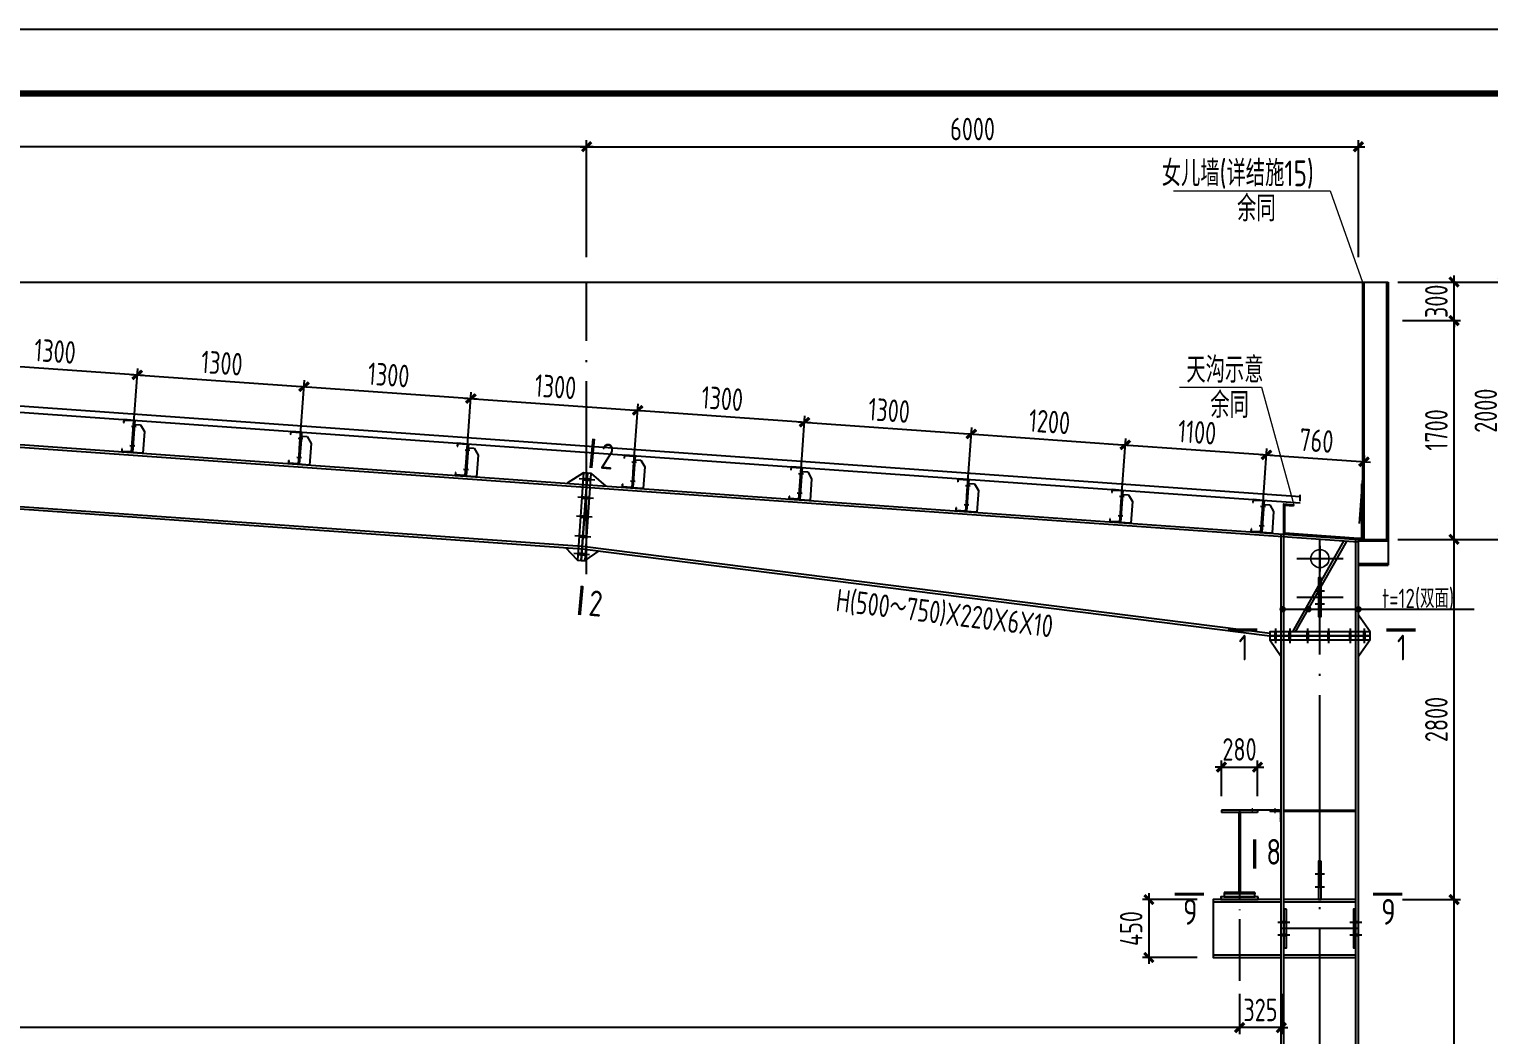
# Model space of a CAD drawing. Extents: x -2746917 to -971774, y -3334247 to -3250358.
# Drawn here: x -1006828 to -984136, y -3289804 to -3274173 of the extents above; entities that cross this region are included whole.
import ezdxf

# ---------------------------------------------------------------- set-up
doc = ezdxf.new("R2010")
doc.units = 0
doc.header["$LTSCALE"] = 1000
doc.header["$MEASUREMENT"] = 0
doc.header["$PDMODE"] = 35
doc.linetypes.add('DOTE', pattern=[2.42, 2, -0.2, 0.02, -0.2])
doc.layers.get('0').update_dxf_attribs({"linetype": 'CONTINUOUS'})
doc.layers.get('Defpoints').update_dxf_attribs({"linetype": 'CONTINUOUS'})
for name, color, linetype in [('10', 7, 'CONTINUOUS'), ('AXIS', 253, 'DOTE'), ('BEAM_CON', 4, 'CONTINUOUS'), ('COLU', 7, 'CONTINUOUS'), ('DIM', 3, 'CONTINUOUS'), ('NUM', 7, 'CONTINUOUS'), ('PUB_TITLE', 4, 'CONTINUOUS'), ('REIN', 1, 'CONTINUOUS'), ('TEXT', 7, 'CONTINUOUS'), ('WALL', 5, 'CONTINUOUS'), ('柱子', 3, 'CONTINUOUS'), ('檩托', 151, 'CONTINUOUS')]:
    doc.layers.add(name, color=color, linetype=linetype)
doc.layers.add('yichutu', color=7, linetype='CONTINUOUS', true_color=0xffffff, plot=False)
doc.styles.add('TSSD_Dimension', font='tssdeng.shx', dxfattribs={"width": 0.75, "bigfont": 'Hztxt.shx'})
doc.styles.add('TSSD_Norm', font='tssdeng.shx', dxfattribs={"width": 0.75, "bigfont": 'hztxt.shx'})
doc.styles.add('TSSD_Rein', font='Tssdeng.shx', dxfattribs={"width": 0.75, "bigfont": 'hztxt.shx'})
doc.dimstyles.new('TSSD_50_100', dxfattribs={"dimtxt": 350, "dimasz": 100, "dimexe": 100, "dimexo": 250, "dimgap": 100, "dimtad": 1, "dimdec": 0, "dimlfac": 0.5, "dimzin": 0, "dimdsep": 46, "dimtxsty": 'TSSD_Dimension', "dimblk": 'ARCHTICK', "dimcen": 0, "dimdle": 100, "dimclrt": 7, "dimadec": 0, "dimazin": 0, "dimtfac": 1, "dimtdec": 0, "dimtix": 1, "dimtmove": 2, "dimatfit": 3, "dimfxl": 1, "dimtolj": 1, "dimtzin": 0, "dimarcsym": 0})

# ---------------------------------------------------------------- blocks, each defined once
blk = doc.blocks.new('_ArchTick')
at = {"color": 0, "const_width": 0.5}
blk.add_lwpolyline([(-0.71, -0.71), (0.71, 0.71)], dxfattribs=at)
blk = doc.blocks.new('*D80')
at = {"layer": 'Defpoints', "color": 0, "ltscale": 1.5}
for p in [(-988011, -3288919), (-987361, -3288919), (-988011, -3289693)]:
    blk.add_point(p, dxfattribs=at)
at = {"layer": 'DIM', "color": 0, "lineweight": -2, "ltscale": 1.5}
for p, q in [((-988011, -3289169), (-988011, -3289793)), ((-987361, -3289169), (-987361, -3289793)), ((-988011, -3289693), (-988111, -3289693)), ((-987361, -3289693), (-988011, -3289693)), ((-987361, -3289693), (-987261, -3289693))]:
    blk.add_line(p, q, dxfattribs=at)
at = {"layer": 'DIM', "color": 0, "lineweight": -2, "ltscale": 1.5, "xscale": 100, "yscale": 100, "zscale": 100}
blk.add_blockref('_ArchTick', (-988011, -3289693), dxfattribs=at)
at = {"layer": 'DIM', "color": 0, "lineweight": -2, "ltscale": 1.5, "xscale": 100, "yscale": 100, "zscale": 100, "rotation": 180}
blk.add_blockref('_ArchTick', (-987361, -3289693), dxfattribs=at)
at = {"layer": 'DIM', "color": 7, "ltscale": 1.5, "insert": (-987686, -3289418), "char_height": 350, "attachment_point": 5, "style": 'TSSD_Dimension'}
blk.add_mtext('\\A1;325', dxfattribs=at)
blk = doc.blocks.new('*D81')
at = {"layer": 'Defpoints', "color": 0, "ltscale": 1.5}
for p in [(-988011, -3288919), (-1033011, -3289019), (-1033011, -3289693)]:
    blk.add_point(p, dxfattribs=at)
at = {"layer": 'DIM', "color": 0, "lineweight": -2, "ltscale": 1.5}
for p, q in [((-988011, -3289169), (-988011, -3289793)), ((-1033011, -3289269), (-1033011, -3289793)), ((-987911, -3289693), (-1033111, -3289693))]:
    blk.add_line(p, q, dxfattribs=at)
at = {"layer": 'DIM', "color": 0, "lineweight": -2, "ltscale": 1.5, "xscale": 100, "yscale": 100, "zscale": 100, "rotation": 180}
blk.add_blockref('_ArchTick', (-1033011, -3289693), dxfattribs=at)
at = {"layer": 'DIM', "color": 0, "lineweight": -2, "ltscale": 1.5, "xscale": 100, "yscale": 100, "zscale": 100}
blk.add_blockref('_ArchTick', (-988011, -3289693), dxfattribs=at)
at = {"layer": 'DIM', "color": 7, "ltscale": 1.5, "insert": (-1010511, -3289418), "char_height": 350, "attachment_point": 5, "style": 'TSSD_Dimension'}
blk.add_mtext('\\A1;22500', dxfattribs=at)
blk = doc.blocks.new('*D82')
at = {"layer": 'Defpoints', "color": 0, "ltscale": 1.5}
for p in [(-985725, -3287703), (-984676, -3287703), (-985725, -3302103, 1)]:
    blk.add_point(p, dxfattribs=at)
at = {"layer": 'DIM', "color": 0, "lineweight": -2, "ltscale": 1.5}
for p, q in [((-984676, -3302203), (-984676, -3287603)), ((-985475, -3287703), (-984576, -3287703)), ((-985475, -3302103), (-984576, -3302103))]:
    blk.add_line(p, q, dxfattribs=at)
at = {"layer": 'DIM', "color": 0, "lineweight": -2, "ltscale": 1.5, "xscale": 100, "yscale": 100, "zscale": 100}
for p, rotation in [((-984676, -3287703), 90), ((-984676, -3302103), 270)]:
    blk.add_blockref('_ArchTick', p, dxfattribs=dict(at, rotation=rotation))
at = {"layer": 'DIM', "color": 7, "ltscale": 1.5, "insert": (-984951, -3294903), "char_height": 350, "attachment_point": 5, "rotation": 90, "style": 'TSSD_Dimension'}
blk.add_mtext('\\A1;7200', dxfattribs=at)
blk = doc.blocks.new('*D83')
at = {"layer": 'Defpoints', "color": 0, "ltscale": 1.5}
for p in [(-985725, -3282103), (-984676, -3282103), (-985725, -3287703)]:
    blk.add_point(p, dxfattribs=at)
at = {"layer": 'DIM', "color": 0, "lineweight": -2, "ltscale": 1.5}
for p, q in [((-985475, -3282103), (-984576, -3282103)), ((-984676, -3287803), (-984676, -3282003)), ((-985475, -3287703), (-984576, -3287703))]:
    blk.add_line(p, q, dxfattribs=at)
at = {"layer": 'DIM', "color": 0, "lineweight": -2, "ltscale": 1.5, "xscale": 100, "yscale": 100, "zscale": 100}
for p, rotation in [((-984676, -3282103), 90), ((-984676, -3287703), 270)]:
    blk.add_blockref('_ArchTick', p, dxfattribs=dict(at, rotation=rotation))
at = {"layer": 'DIM', "color": 7, "ltscale": 1.5, "insert": (-984951, -3284903), "char_height": 350, "attachment_point": 5, "rotation": 90, "style": 'TSSD_Dimension'}
blk.add_mtext('\\A1;2800', dxfattribs=at)
blk = doc.blocks.new('*D84')
at = {"layer": 'Defpoints', "color": 0, "ltscale": 1.5}
for p in [(-985725, -3278703, -2), (-984676, -3278703), (-985725, -3282103)]:
    blk.add_point(p, dxfattribs=at)
at = {"layer": 'DIM', "color": 0, "lineweight": -2, "ltscale": 1.5}
for p, q in [((-985475, -3278703), (-984576, -3278703)), ((-984676, -3282203), (-984676, -3278603)), ((-985475, -3282103), (-984576, -3282103))]:
    blk.add_line(p, q, dxfattribs=at)
at = {"layer": 'DIM', "color": 0, "lineweight": -2, "ltscale": 1.5, "xscale": 100, "yscale": 100, "zscale": 100}
for p, rotation in [((-984676, -3278703), 90), ((-984676, -3282103), 270)]:
    blk.add_blockref('_ArchTick', p, dxfattribs=dict(at, rotation=rotation))
at = {"layer": 'DIM', "color": 7, "ltscale": 1.5, "insert": (-984951, -3280403), "char_height": 350, "attachment_point": 5, "rotation": 90, "style": 'TSSD_Dimension'}
blk.add_mtext('\\A1;1700', dxfattribs=at)
blk = doc.blocks.new('*D85')
at = {"layer": 'Defpoints', "color": 0, "ltscale": 1.5}
for p in [(-985725, -3278103), (-984676, -3278103), (-985725, -3278703, -2)]:
    blk.add_point(p, dxfattribs=at)
at = {"layer": 'DIM', "color": 0, "lineweight": -2, "ltscale": 1.5}
for p, q in [((-984676, -3278103), (-984676, -3278003)), ((-985475, -3278103), (-984576, -3278103)), ((-984676, -3278703), (-984676, -3278103)), ((-985475, -3278703), (-984576, -3278703)), ((-984676, -3278703), (-984676, -3278803))]:
    blk.add_line(p, q, dxfattribs=at)
at = {"layer": 'DIM', "color": 0, "lineweight": -2, "ltscale": 1.5, "xscale": 100, "yscale": 100, "zscale": 100}
for p, rotation in [((-984676, -3278103), 270), ((-984676, -3278703), 90)]:
    blk.add_blockref('_ArchTick', p, dxfattribs=dict(at, rotation=rotation))
at = {"layer": 'DIM', "color": 7, "ltscale": 1.5, "insert": (-984951, -3278403), "char_height": 350, "attachment_point": 5, "rotation": 90, "style": 'TSSD_Dimension'}
blk.add_mtext('\\A1;300', dxfattribs=at)
blk = doc.blocks.new('*D86')
at = {"layer": 'Defpoints', "color": 0, "ltscale": 1.5}
for p in [(-985801, -3282103), (-983908, -3282103), (-985801, -3302103)]:
    blk.add_point(p, dxfattribs=at)
at = {"layer": 'DIM', "color": 0, "lineweight": -2, "ltscale": 1.5}
for p, q in [((-985551, -3282103), (-983808, -3282103)), ((-983908, -3302203), (-983908, -3282003)), ((-985551, -3302103), (-983808, -3302103))]:
    blk.add_line(p, q, dxfattribs=at)
at = {"layer": 'DIM', "color": 0, "lineweight": -2, "ltscale": 1.5, "xscale": 100, "yscale": 100, "zscale": 100}
for p, rotation in [((-983908, -3282103), 90), ((-983908, -3302103), 270)]:
    blk.add_blockref('_ArchTick', p, dxfattribs=dict(at, rotation=rotation))
at = {"layer": 'DIM', "color": 7, "ltscale": 1.5, "insert": (-984183, -3292103), "char_height": 350, "attachment_point": 5, "rotation": 90, "style": 'TSSD_Dimension'}
blk.add_mtext('\\A1;10000', dxfattribs=at)
blk = doc.blocks.new('*D87')
at = {"layer": 'Defpoints', "color": 0, "ltscale": 1.5}
for p in [(-985801, -3278103), (-983908, -3278103), (-985801, -3282103)]:
    blk.add_point(p, dxfattribs=at)
at = {"layer": 'DIM', "color": 0, "lineweight": -2, "ltscale": 1.5}
for p, q in [((-983908, -3282203), (-983908, -3278003)), ((-985551, -3278103), (-983808, -3278103)), ((-985551, -3282103), (-983808, -3282103))]:
    blk.add_line(p, q, dxfattribs=at)
at = {"layer": 'DIM', "color": 0, "lineweight": -2, "ltscale": 1.5, "xscale": 100, "yscale": 100, "zscale": 100}
for p, rotation in [((-983908, -3278103), 90), ((-983908, -3282103), 270)]:
    blk.add_blockref('_ArchTick', p, dxfattribs=dict(at, rotation=rotation))
at = {"layer": 'DIM', "color": 7, "ltscale": 1.5, "insert": (-984183, -3280103), "char_height": 350, "attachment_point": 5, "rotation": 90, "style": 'TSSD_Dimension'}
blk.add_mtext('\\A1;2000', dxfattribs=at)
blk = doc.blocks.new('*D88')
at = {"layer": 'Defpoints', "color": 0, "ltscale": 1.5}
for p in [(-986161, -3276000), (-998161, -3277965), (-986161, -3277965)]:
    blk.add_point(p, dxfattribs=at)
at = {"layer": 'DIM', "color": 0, "lineweight": -2, "ltscale": 1.5}
for p, q in [((-998261, -3276000), (-986061, -3276000)), ((-998161, -3277715), (-998161, -3275900)), ((-986161, -3277715), (-986161, -3275900))]:
    blk.add_line(p, q, dxfattribs=at)
at = {"layer": 'DIM', "color": 0, "lineweight": -2, "ltscale": 1.5, "xscale": 100, "yscale": 100, "zscale": 100, "rotation": 180}
blk.add_blockref('_ArchTick', (-998161, -3276000), dxfattribs=at)
at = {"layer": 'DIM', "color": 0, "lineweight": -2, "ltscale": 1.5, "xscale": 100, "yscale": 100, "zscale": 100}
blk.add_blockref('_ArchTick', (-986161, -3276000), dxfattribs=at)
at = {"layer": 'DIM', "color": 7, "ltscale": 1.5, "insert": (-992161, -3275725), "char_height": 350, "attachment_point": 5, "style": 'TSSD_Dimension'}
blk.add_mtext('\\A1;6000', dxfattribs=at)
blk = doc.blocks.new('*D89')
at = {"layer": 'Defpoints', "color": 0, "ltscale": 1.5}
for p in [(-988421, -3287703), (-989420, -3288603), (-988421, -3288603)]:
    blk.add_point(p, dxfattribs=at)
at = {"layer": 'DIM', "color": 0, "lineweight": -2, "ltscale": 1.5}
for p, q in [((-989420, -3287603), (-989420, -3288703)), ((-988671, -3287703), (-989520, -3287703)), ((-988671, -3288603), (-989520, -3288603))]:
    blk.add_line(p, q, dxfattribs=at)
at = {"layer": 'DIM', "color": 0, "lineweight": -2, "ltscale": 1.5, "xscale": 100, "yscale": 100, "zscale": 100}
for p, rotation in [((-989420, -3287703), 90), ((-989420, -3288603), 270)]:
    blk.add_blockref('_ArchTick', p, dxfattribs=dict(at, rotation=rotation))
at = {"layer": 'DIM', "color": 7, "ltscale": 1.5, "insert": (-989695, -3288153), "char_height": 350, "attachment_point": 5, "rotation": 90, "style": 'TSSD_Dimension'}
blk.add_mtext('\\A1;450', dxfattribs=at)
blk = doc.blocks.new('*D79')
at = {"layer": 'Defpoints', "color": 0, "ltscale": 1.5}
for p in [(-987731, -3285643), (-988291, -3286347), (-987731, -3286347)]:
    blk.add_point(p, dxfattribs=at)
at = {"layer": 'DIM', "color": 0, "lineweight": -2, "ltscale": 1.5}
for p, q in [((-988291, -3286097), (-988291, -3285543)), ((-987731, -3286097), (-987731, -3285543)), ((-988291, -3285643), (-988391, -3285643)), ((-988291, -3285643), (-987731, -3285643)), ((-987731, -3285643), (-987631, -3285643))]:
    blk.add_line(p, q, dxfattribs=at)
at = {"layer": 'DIM', "color": 0, "lineweight": -2, "ltscale": 1.5, "xscale": 100, "yscale": 100, "zscale": 100}
blk.add_blockref('_ArchTick', (-988291, -3285643), dxfattribs=at)
at = {"layer": 'DIM', "color": 0, "lineweight": -2, "ltscale": 1.5, "xscale": 100, "yscale": 100, "zscale": 100, "rotation": 180}
blk.add_blockref('_ArchTick', (-987731, -3285643), dxfattribs=at)
at = {"layer": 'DIM', "color": 7, "ltscale": 1.5, "insert": (-988011, -3285368), "char_height": 350, "attachment_point": 5, "style": 'TSSD_Dimension'}
blk.add_mtext('\\A1;280', dxfattribs=at)
blk = doc.blocks.new('*D77')
at = {"layer": 'Defpoints', "color": 0, "ltscale": 1.5}
for p in [(-1022161, -3276000), (-1022161, -3277965), (-998161, -3277965)]:
    blk.add_point(p, dxfattribs=at)
at = {"layer": 'DIM', "color": 0, "lineweight": -2, "ltscale": 1.5}
for p, q in [((-998061, -3276000), (-1022261, -3276000)), ((-1022161, -3277715), (-1022161, -3275900)), ((-998161, -3277715), (-998161, -3275900))]:
    blk.add_line(p, q, dxfattribs=at)
at = {"layer": 'DIM', "color": 0, "lineweight": -2, "ltscale": 1.5, "xscale": 100, "yscale": 100, "zscale": 100, "rotation": 180}
blk.add_blockref('_ArchTick', (-1022161, -3276000), dxfattribs=at)
at = {"layer": 'DIM', "color": 0, "lineweight": -2, "ltscale": 1.5, "xscale": 100, "yscale": 100, "zscale": 100}
blk.add_blockref('_ArchTick', (-998161, -3276000), dxfattribs=at)
at = {"layer": 'DIM', "color": 7, "ltscale": 1.5, "insert": (-1010161, -3275725), "char_height": 350, "attachment_point": 5, "style": 'TSSD_Dimension'}
blk.add_mtext('\\A1;12000', dxfattribs=at)
blk = doc.blocks.new('A$C491C4D06')
at = {"layer": '檩托'}
for p, q in [((-109, 238), (-138, 184)), ((-63, 242), (-109, 238)), ((-66, 273), (-63, 242)), ((-60, 273), (-66, 273)), ((-63, 242), (-41, 24)), ((-60, 273), (18, 281)), ((-35, 24), (-60, 273)), ((-35, 24), (-60, 273)), ((16, 278), (-57, 271)), ((-57, 271), (-32, 28)), ((18, 258), (16, 278)), ((18, 281), (21, 259)), ((21, 259), (18, 258)), ((-138, 184), (-121, 16)), ((-75, 221), (-38, 225)), ((-121, 16), (-35, 24)), ((-60, 73), (-23, 76)), ((43, 32), (-35, 24)), ((-32, 28), (40, 35)), ((38, 54), (41, 55)), ((40, 35), (38, 54)), ((41, 55), (43, 32))]:
    blk.add_line(p, q, dxfattribs=at)
at = {"layer": '檩托', "const_width": 10, "elevation": 396}
blk.add_lwpolyline([(-61, 222), (-52, 223)], dxfattribs=at)
at = {"layer": '檩托', "const_width": 10}
blk.add_lwpolyline([(-47, 74), (-37, 75)], dxfattribs=at)
blk = doc.blocks.new('*D68')
at = {"layer": 'Defpoints', "color": 0, "ltscale": 1.5}
for p in [(-1005148, -3279546), (-1007827, -3280569), (-1005234, -3280753)]:
    blk.add_point(p, dxfattribs=at)
at = {"layer": 'DIM', "color": 0, "lineweight": -2, "ltscale": 1.5}
for p, q in [((-1007842, -3279355), (-1005049, -3279553)), ((-1007810, -3280319), (-1007735, -3279262)), ((-1005216, -3280503), (-1005141, -3279446))]:
    blk.add_line(p, q, dxfattribs=at)
at = {"layer": 'DIM', "color": 0, "lineweight": -2, "ltscale": 1.5, "xscale": 100, "yscale": 100, "zscale": 100}
for p, rotation in [((-1007742, -3279362), 175.9468029015468), ((-1005148, -3279546), 355.9468029015468)]:
    blk.add_blockref('_ArchTick', p, dxfattribs=dict(at, rotation=rotation))
at = {"layer": 'DIM', "color": 7, "ltscale": 1.5, "insert": (-1006426, -3279180), "char_height": 350, "attachment_point": 5, "rotation": 355.9468, "style": 'TSSD_Dimension'}
blk.add_mtext('\\A1;1300', dxfattribs=at)
blk = doc.blocks.new('*D69')
at = {"layer": 'Defpoints', "color": 0, "ltscale": 1.5}
for p in [(-1002555, -3279730), (-1005234, -3280753), (-1002640, -3280936)]:
    blk.add_point(p, dxfattribs=at)
at = {"layer": 'DIM', "color": 0, "lineweight": -2, "ltscale": 1.5}
for p, q in [((-1005216, -3280503), (-1005141, -3279446)), ((-1005248, -3279539), (-1002455, -3279737)), ((-1002623, -3280687), (-1002548, -3279630))]:
    blk.add_line(p, q, dxfattribs=at)
at = {"layer": 'DIM', "color": 0, "lineweight": -2, "ltscale": 1.5, "xscale": 100, "yscale": 100, "zscale": 100}
for p, rotation in [((-1005148, -3279546), 175.9468029015468), ((-1002555, -3279730), 355.9468029015468)]:
    blk.add_blockref('_ArchTick', p, dxfattribs=dict(at, rotation=rotation))
at = {"layer": 'DIM', "color": 7, "ltscale": 1.5, "insert": (-1003832, -3279364), "char_height": 350, "attachment_point": 5, "rotation": 355.9468, "style": 'TSSD_Dimension'}
blk.add_mtext('\\A1;1300', dxfattribs=at)
blk = doc.blocks.new('*D70')
at = {"layer": 'Defpoints', "color": 0, "ltscale": 1.5}
for p in [(-999961, -3279914), (-1002640, -3280936), (-1000047, -3281120)]:
    blk.add_point(p, dxfattribs=at)
at = {"layer": 'DIM', "color": 0, "lineweight": -2, "ltscale": 1.5}
for p, q in [((-1002623, -3280687), (-1002548, -3279630)), ((-1002655, -3279723), (-999862, -3279921)), ((-1000029, -3280871), (-999954, -3279814))]:
    blk.add_line(p, q, dxfattribs=at)
at = {"layer": 'DIM', "color": 0, "lineweight": -2, "ltscale": 1.5, "xscale": 100, "yscale": 100, "zscale": 100}
for p, rotation in [((-1002555, -3279730), 175.9468029015468), ((-999961, -3279914), 355.9468029015468)]:
    blk.add_blockref('_ArchTick', p, dxfattribs=dict(at, rotation=rotation))
at = {"layer": 'DIM', "color": 7, "ltscale": 1.5, "insert": (-1001239, -3279547), "char_height": 350, "attachment_point": 5, "rotation": 355.9468, "style": 'TSSD_Dimension'}
blk.add_mtext('\\A1;1300', dxfattribs=at)
blk = doc.blocks.new('*D71')
at = {"layer": 'Defpoints', "color": 0, "ltscale": 1.5}
for p in [(-997368, -3280097), (-1000047, -3281120), (-997453, -3281304)]:
    blk.add_point(p, dxfattribs=at)
at = {"layer": 'DIM', "color": 0, "lineweight": -2, "ltscale": 1.5}
for p, q in [((-1000061, -3279906), (-997268, -3280104)), ((-1000029, -3280871), (-999954, -3279814)), ((-997436, -3281055), (-997361, -3279998))]:
    blk.add_line(p, q, dxfattribs=at)
at = {"layer": 'DIM', "color": 0, "lineweight": -2, "ltscale": 1.5, "xscale": 100, "yscale": 100, "zscale": 100}
for p, rotation in [((-999961, -3279914), 175.9468029015468), ((-997368, -3280097), 355.9468029015468)]:
    blk.add_blockref('_ArchTick', p, dxfattribs=dict(at, rotation=rotation))
at = {"layer": 'DIM', "color": 7, "ltscale": 1.5, "insert": (-998645, -3279731), "char_height": 350, "attachment_point": 5, "rotation": 355.9468, "style": 'TSSD_Dimension'}
blk.add_mtext('\\A1;1300', dxfattribs=at)
blk = doc.blocks.new('*D72')
at = {"layer": 'Defpoints', "color": 0, "ltscale": 1.5}
for p in [(-994774, -3280281), (-997453, -3281304), (-994860, -3281488)]:
    blk.add_point(p, dxfattribs=at)
at = {"layer": 'DIM', "color": 0, "lineweight": -2, "ltscale": 1.5}
for p, q in [((-997468, -3280090), (-994675, -3280288)), ((-997436, -3281055), (-997361, -3279998)), ((-994842, -3281238), (-994767, -3280181))]:
    blk.add_line(p, q, dxfattribs=at)
at = {"layer": 'DIM', "color": 0, "lineweight": -2, "ltscale": 1.5, "xscale": 100, "yscale": 100, "zscale": 100}
for p, rotation in [((-997368, -3280097), 175.9468029015468), ((-994774, -3280281), 355.9468029015468)]:
    blk.add_blockref('_ArchTick', p, dxfattribs=dict(at, rotation=rotation))
at = {"layer": 'DIM', "color": 7, "ltscale": 1.5, "insert": (-996052, -3279915), "char_height": 350, "attachment_point": 5, "rotation": 355.9468, "style": 'TSSD_Dimension'}
blk.add_mtext('\\A1;1300', dxfattribs=at)
blk = doc.blocks.new('*D73')
at = {"layer": 'Defpoints', "color": 0, "ltscale": 1.5}
for p in [(-992181, -3280465), (-994860, -3281488), (-992266, -3281671)]:
    blk.add_point(p, dxfattribs=at)
at = {"layer": 'DIM', "color": 0, "lineweight": -2, "ltscale": 1.5}
for p, q in [((-994874, -3280274), (-992081, -3280472)), ((-994842, -3281238), (-994767, -3280181)), ((-992249, -3281422), (-992174, -3280365))]:
    blk.add_line(p, q, dxfattribs=at)
at = {"layer": 'DIM', "color": 0, "lineweight": -2, "ltscale": 1.5, "xscale": 100, "yscale": 100, "zscale": 100}
for p, rotation in [((-994774, -3280281), 175.9468029015468), ((-992181, -3280465), 355.9468029015468)]:
    blk.add_blockref('_ArchTick', p, dxfattribs=dict(at, rotation=rotation))
at = {"layer": 'DIM', "color": 7, "ltscale": 1.5, "insert": (-993458, -3280099), "char_height": 350, "attachment_point": 5, "rotation": 355.9468, "style": 'TSSD_Dimension'}
blk.add_mtext('\\A1;1300', dxfattribs=at)
blk = doc.blocks.new('*D74')
at = {"layer": 'Defpoints', "color": 0, "ltscale": 1.5}
for p in [(-989787, -3280634), (-992266, -3281671), (-989872, -3281841)]:
    blk.add_point(p, dxfattribs=at)
at = {"layer": 'DIM', "color": 0, "lineweight": -2, "ltscale": 1.5}
for p, q in [((-992281, -3280458), (-989687, -3280642)), ((-992249, -3281422), (-992174, -3280365)), ((-989855, -3281592), (-989780, -3280535))]:
    blk.add_line(p, q, dxfattribs=at)
at = {"layer": 'DIM', "color": 0, "lineweight": -2, "ltscale": 1.5, "xscale": 100, "yscale": 100, "zscale": 100}
for p, rotation in [((-992181, -3280465), 175.9468029015468), ((-989787, -3280634), 355.9468029015468)]:
    blk.add_blockref('_ArchTick', p, dxfattribs=dict(at, rotation=rotation))
at = {"layer": 'DIM', "color": 7, "ltscale": 1.5, "insert": (-990965, -3280275), "char_height": 350, "attachment_point": 5, "rotation": 355.9468, "style": 'TSSD_Dimension'}
blk.add_mtext('\\A1;1200', dxfattribs=at)
blk = doc.blocks.new('*D75')
at = {"layer": 'Defpoints', "color": 0, "ltscale": 1.5}
for p in [(-987592, -3280790), (-989872, -3281841), (-987678, -3281997)]:
    blk.add_point(p, dxfattribs=at)
at = {"layer": 'DIM', "color": 0, "lineweight": -2, "ltscale": 1.5}
for p, q in [((-989855, -3281592), (-989780, -3280535)), ((-989887, -3280627), (-987493, -3280797)), ((-987660, -3281747), (-987585, -3280690))]:
    blk.add_line(p, q, dxfattribs=at)
at = {"layer": 'DIM', "color": 0, "lineweight": -2, "ltscale": 1.5, "xscale": 100, "yscale": 100, "zscale": 100}
for p, rotation in [((-989787, -3280634), 175.9468029015468), ((-987592, -3280790), 355.9468029015468)]:
    blk.add_blockref('_ArchTick', p, dxfattribs=dict(at, rotation=rotation))
at = {"layer": 'DIM', "color": 7, "ltscale": 1.5, "insert": (-988670, -3280438), "char_height": 350, "attachment_point": 5, "rotation": 355.9468, "style": 'TSSD_Dimension'}
blk.add_mtext('\\A1;1100', dxfattribs=at)
blk = doc.blocks.new('*D76')
at = {"layer": 'Defpoints', "color": 0, "ltscale": 1.5}
for p in [(-986076, -3280897), (-987678, -3281997), (-986162, -3282104)]:
    blk.add_point(p, dxfattribs=at)
at = {"layer": 'DIM', "color": 0, "lineweight": -2, "ltscale": 1.5}
for p, q in [((-987692, -3280783), (-985976, -3280905)), ((-987660, -3281747), (-987585, -3280690)), ((-986144, -3281855), (-986069, -3280798))]:
    blk.add_line(p, q, dxfattribs=at)
at = {"layer": 'DIM', "color": 0, "lineweight": -2, "ltscale": 1.5, "xscale": 100, "yscale": 100, "zscale": 100}
for p, rotation in [((-987592, -3280790), 175.9468029015468), ((-986076, -3280897), 355.9468029015468)]:
    blk.add_blockref('_ArchTick', p, dxfattribs=dict(at, rotation=rotation))
at = {"layer": 'DIM', "color": 7, "ltscale": 1.5, "insert": (-986815, -3280569), "char_height": 350, "attachment_point": 5, "rotation": 355.9468, "style": 'TSSD_Dimension'}
blk.add_mtext('\\A1;760', dxfattribs=at)
blk = doc.blocks.new('yct-1189-420-118900-42000-100-2008.0')
at = {"layer": 'yichutu', "color": 7, "true_color": 0xffffff}
blk.add_lwpolyline([(0, 0), (0, 42000), (118900, 42000), (118900, 0)], close=True, dxfattribs=at)
blk = doc.blocks.new('A$C3E121A49')
at = {"layer": 'PUB_TITLE'}
blk.add_lwpolyline([(-114817, -12301), (-114817, 29699), (4083, 29699), (4083, -12301)], close=True, dxfattribs=at)
at = {"layer": 'PUB_TITLE', "const_width": 100}
blk.add_lwpolyline([(3083, -11301), (3083, 28699), (-114103, 28699), (-114103, -11301), (3083, -11301)], dxfattribs=at)

msp = doc.modelspace()

# ---------------------------------------------------------------- hatches: boundary and pattern name
at = {"layer": 'BEAM_CON', "lineweight": 5}
h = msp.add_hatch(dxfattribs=at)
h.set_pattern_fill('ANSI31', color=256, scale=40, style=0)
h.set_pattern_definition([(135, (-354085.194, -3192458.251), (3.535533906, 3.535533906), [])])
h.paths.add_polyline_path([(-987461.42, -3286314.8), (-987361.42, -3286314.8), (-987361.42, -3286494.8), (-987377.42, -3286494.8), (-987377.42, -3286330.8), (-987461.42, -3286330.8)])
h.paths.add_polyline_path([(-987541.42, -3286314.8), (-987461.42, -3286314.8), (-987461.42, -3286330.8), (-987541.42, -3286330.8)])

# ---------------------------------------------------------------- linework, layer by layer
at = {"color": 4, "lineweight": 5, "ltscale": 1.5}
for points in [[(-986617.42, -3282402.8, -1), (-986905.42, -3282402.8, -1)], [(-986623.42, -3282402.8, -1), (-986899.42, -3282402.8, -1)]]:
    msp.add_lwpolyline(points, format="xyb", close=True, dxfattribs=at)
msp.add_lwpolyline([(-986751.42, -3282202.8), (-986771.42, -3282202.8), (-986771.42, -3282602.8), (-986751.42, -3282602.8)], close=True, dxfattribs=at)
at = {"layer": '10', "color": 6, "const_width": 51.43}
for points in [[(-998094.1, -3280994.07), (-998051.72, -3280538.9)], [(-998272.77, -3283279.67), (-998230.39, -3282824.49)], [(-988189.85, -3283511.06), (-987732.71, -3283511.06)], [(-985727.92, -3283511.06), (-985270.78, -3283511.06)], [(-987777.57, -3287224.07), (-987777.57, -3286766.92)], [(-989018.85, -3287618.44), (-988561.71, -3287618.44)], [(-985937.51, -3287618.44), (-985480.37, -3287618.44)]]:
    msp.add_lwpolyline(points, dxfattribs=at)
at = {"layer": 'AXIS', "ltscale": 1.5}
for p, q in [((-998161.42, -3282646.35), (-998161.42, -3278102.8)), ((-986761.42, -3302042.8), (-986761.42, -3282102.8)), ((-986161.42, -3288152.8), (-987361.42, -3288152.8))]:
    msp.add_line(p, q, dxfattribs=at)
at = {"layer": 'AXIS', "linetype": 'DOTE'}
for p, q in [((-987121.42, -3282402.8), (-986401.42, -3282402.8)), ((-987121.42, -3283002.8), (-986401.42, -3283002.8))]:
    msp.add_line(p, q, dxfattribs=at)
at = {"layer": 'AXIS', "ltscale": 0.7}
msp.add_line((-988011.42, -3286314.8), (-988011.42, -3288963.31), dxfattribs=at)
at = {"layer": 'BEAM_CON', "ltscale": 1.5}
for p, q in [((-1082621.42, -3278102.8, -3.33), (-985701.42, -3278102.8, -3.33)), ((-1034164.24, -3278742.7), (-986164.24, -3282142.7)), ((-1034161.42, -3278702.8), (-986161.42, -3282102.8)), ((-1022232.07, -3280550.3), (-998232.07, -3282250.3)), ((-1022229.25, -3280510.4), (-998229.25, -3282210.4)), ((-998208.55, -3281069.01), (-998462.24, -3281231.5)), ((-998032.04, -3281182.03), (-998279.53, -3281164.5)), ((-998088.85, -3281077.49), (-997860.59, -3281274.11)), ((-986116.42, -3281242.04), (-986101.42, -3281242.04, 0.85)), ((-998052.22, -3281467), (-998299.72, -3281449.47)), ((-987170.09, -3281583.54), (-987168.6, -3281568.62)), ((-998073, -3281760.32), (-998320.49, -3281742.79)), ((-998094.73, -3282067.09), (-998342.22, -3282049.56)), ((-987361.42, -3302042.8), (-987361.42, -3282023)), ((-987321.42, -3302042.8), (-987321.42, -3282027)), ((-987184.37, -3283542.8), (-986383.15, -3282120.83)), ((-987138.46, -3283542.8), (-986339.69, -3282125.18)), ((-986201.42, -3302042.8), (-986201.42, -3282102.8)), ((-986161.42, -3302042.8), (-986161.42, -3282102.8)), ((-998304.64, -3282425.62), (-998485.91, -3282232.32)), ((-998114.19, -3282341.88), (-998361.69, -3282324.35)), ((-998232.07, -3282250.3), (-987541.42, -3283602.8)), ((-998227.05, -3282210.62), (-987536.4, -3283563.12)), ((-998184.94, -3282434.09), (-997965.15, -3282284.07)), ((-986834.83, -3282902.8), (-986688.01, -3282902.8)), ((-986834.83, -3283102.8), (-986688.01, -3283102.8)), ((-985981.42, -3283542.8), (-986161.42, -3283282.8)), ((-987451.42, -3283489.4), (-987451.42, -3283716.21)), ((-987231.42, -3283489.4), (-987231.42, -3283716.21)), ((-986952.14, -3283489.4), (-986952.14, -3283716.21)), ((-986628.2, -3283489.4), (-986628.2, -3283716.21)), ((-986291.42, -3283489.4), (-986291.42, -3283716.21)), ((-986071.42, -3283489.4), (-986071.42, -3283716.21)), ((-987541.42, -3283662.8), (-987361.42, -3283922.8)), ((-985981.42, -3283662.8), (-986161.42, -3283922.8)), ((-987321.42, -3286314.8), (-986201.42, -3286314.8)), ((-987321.42, -3286326.8), (-986201.42, -3286326.8)), ((-986834.83, -3287302.8), (-986688.01, -3287302.8)), ((-986834.83, -3287502.8), (-986688.01, -3287502.8)), ((-987414.83, -3288052.8), (-987228.01, -3288052.8)), ((-986294.83, -3288052.8), (-986108.01, -3288052.8)), ((-987414.83, -3288252.8), (-987228.01, -3288252.8)), ((-986294.83, -3288252.8), (-986108.01, -3288252.8))]:
    msp.add_line(p, q, dxfattribs=at)
at = {"layer": 'BEAM_CON', "color": 8, "ltscale": 1.5}
for p, q in [((-1034126.08, -3278204.05), (-987066.21, -3281537.46)), ((-1034119.01, -3278104.3), (-987066.21, -3281437.21)), ((-987066.21, -3281509.82), (-987066.21, -3281409.32))]:
    msp.add_line(p, q, dxfattribs=at)
at = {"layer": 'BEAM_CON', "lineweight": 5}
for p, q in [((-987881.42, -3286302.8), (-987881.42, -3286314.8)), ((-987881.42, -3286302.8), (-987391.42, -3286302.8)), ((-987881.42, -3286314.8), (-987361.42, -3286314.8)), ((-987541.42, -3286314.8), (-987541.42, -3286330.8)), ((-987541.42, -3286330.8), (-987377.42, -3286330.8)), ((-987391.42, -3286302.8), (-987391.42, -3286314.8)), ((-987377.42, -3286330.8), (-987377.42, -3286494.8)), ((-987377.42, -3286494.8), (-987361.42, -3286494.8))]:
    msp.add_line(p, q, dxfattribs=at)
at = {"layer": 'BEAM_CON', "ltscale": 1.5}
for points in [[(-998244.79, -3282429.85), (-998148.7, -3281073.25), (-998208.55, -3281069.01), (-998304.64, -3282425.62), (-998244.79, -3282429.85)], [(-998184.94, -3282434.09), (-998088.85, -3281077.49), (-998148.7, -3281073.25), (-998244.79, -3282429.85), (-998184.94, -3282434.09)], [(-986101.42, -3281242.04), (-986101.42, -3282102.8), (-986161.42, -3282102.8), (-987323.81, -3282020.47), (-987323.9, -3281553.09), (-987168.6, -3281568.62)], [(-986116.42, -3281242.04), (-986116.42, -3282087.8), (-986160.67, -3282087.8), (-987308.81, -3282006.89), (-987308.89, -3281569.66), (-987170.09, -3281583.54)], [(-987361.42, -3287702.8), (-988421.42, -3287702.8), (-988421.42, -3288602.8), (-987361.42, -3288602.8)], [(-987361.42, -3287742.8), (-988421.42, -3287742.8), (-988421.42, -3288562.8), (-987361.42, -3288562.8)], [(-987321.42, -3288602.8), (-986201.42, -3288602.8), (-986201.42, -3287702.8), (-987321.42, -3287702.8)], [(-987321.42, -3288562.8), (-986201.42, -3288562.8), (-986201.42, -3287742.8), (-987321.42, -3287742.8)]]:
    msp.add_lwpolyline(points, dxfattribs=at)
for points in [[(-986741.42, -3282702.8), (-986781.42, -3282702.8), (-986781.42, -3283302.8), (-986741.42, -3283302.8)], [(-985981.42, -3283542.8), (-987541.42, -3283542.8), (-987541.42, -3283602.8), (-985981.42, -3283602.8)], [(-985981.42, -3283602.8), (-987541.42, -3283602.8), (-987541.42, -3283662.8), (-985981.42, -3283662.8)], [(-986741.42, -3287102.8), (-986781.42, -3287102.8), (-986781.42, -3287702.8), (-986741.42, -3287702.8)], [(-987281.42, -3287852.8), (-987321.42, -3287852.8), (-987321.42, -3288452.8), (-987281.42, -3288452.8)], [(-986201.42, -3287852.8), (-986241.42, -3287852.8), (-986241.42, -3288452.8), (-986201.42, -3288452.8)]]:
    msp.add_lwpolyline(points, close=True, dxfattribs=at)
at = {"layer": 'NUM', "ltscale": 1.5}
msp.add_line((-987340.32, -3283190.05), (-984362.65, -3283190.05), dxfattribs=at)
at = {"layer": 'NUM', "ltscale": 1.5, "const_width": 50}
for points in [[(-987365.32, -3283190.05, 1), (-987315.32, -3283190.05, 1)], [(-986964.7, -3283190.05, 1), (-986914.7, -3283190.05, 1)], [(-986186.42, -3283190.05, 1), (-986136.42, -3283190.05, 1)]]:
    msp.add_lwpolyline(points, format="xyb", close=True, dxfattribs=at)
at = {"layer": 'REIN', "color": 4, "const_width": 50}
for points in [[(-998095.93, -3281177.5), (-998215.63, -3281169.02)], [(-998116.12, -3281462.47), (-998235.82, -3281453.99)], [(-998136.9, -3281755.79), (-998256.6, -3281747.32)], [(-998158.63, -3282062.56), (-998278.33, -3282054.09)], [(-998178.09, -3282337.36), (-998297.79, -3282328.88)], [(-986781.42, -3282902.8), (-986741.42, -3282902.8)], [(-986781.42, -3283102.8), (-986741.42, -3283102.8)], [(-987451.42, -3283542.8), (-987451.42, -3283662.8)], [(-987231.42, -3283542.8), (-987231.42, -3283662.8)], [(-986952.14, -3283542.8), (-986952.14, -3283662.8)], [(-986628.2, -3283542.8), (-986628.2, -3283662.8)], [(-986291.42, -3283542.8), (-986291.42, -3283662.8)], [(-986071.42, -3283542.8), (-986071.42, -3283662.8)], [(-986781.42, -3287302.8), (-986741.42, -3287302.8)], [(-986781.42, -3287502.8), (-986741.42, -3287502.8)], [(-987361.42, -3288052.8), (-987281.42, -3288052.8)], [(-986241.42, -3288052.8), (-986161.42, -3288052.8)], [(-987361.42, -3288252.8), (-987281.42, -3288252.8)], [(-986241.42, -3288252.8), (-986161.42, -3288252.8)]]:
    msp.add_lwpolyline(points, dxfattribs=at)
at = {"layer": 'REIN', "color": 4, "linetype": 'ByBlock', "const_width": 20}
msp.add_lwpolyline([(-987811.42, -3286364.04), (-987811.42, -3286276.71)], dxfattribs=at)
at = {"layer": 'REIN', "color": 4, "linetype": 'ByBlock', "const_width": 20, "elevation": -19.2}
msp.add_lwpolyline([(-987461.42, -3286364.04), (-987461.42, -3286276.71)], dxfattribs=at)
at = {"layer": 'TEXT', "lineweight": 5}
for p, q in [((-989037.35, -3276684.55), (-986599.61, -3276684.55)), ((-986599.61, -3276684.55), (-986101.42, -3278102.8, -3.33)), ((-988943.68, -3279739.09, 1.33), (-987668.19, -3279739.09, 1.33)), ((-987668.19, -3279739.09, 1.33), (-987168.15, -3281564.12))]:
    msp.add_line(p, q, dxfattribs=at)
at = {"layer": 'WALL', "color": 4}
for p, q in [((-987731.42, -3286314.8), (-988291.42, -3286314.8)), ((-988291.42, -3286314.8), (-988291.42, -3286346.8)), ((-987731.42, -3286346.8), (-988291.42, -3286346.8)), ((-988019.42, -3286346.8), (-988019.42, -3287590.8)), ((-988003.42, -3286346.8), (-988003.42, -3287590.8)), ((-987731.42, -3286314.8), (-987731.42, -3286346.8)), ((-987771.42, -3287590.8), (-988251.42, -3287590.8)), ((-988251.42, -3287590.8), (-988251.42, -3287614.8)), ((-987771.42, -3287614.8), (-988251.42, -3287614.8)), ((-987771.42, -3287590.8), (-987771.42, -3287614.8))]:
    msp.add_line(p, q, dxfattribs=at)
for points in [[(-987771.42, -3287614.8), (-988251.42, -3287614.8), (-988251.42, -3287658.8), (-987771.42, -3287658.8)], [(-987721.42, -3287658.8), (-988301.42, -3287658.8), (-988301.42, -3287702.8), (-987721.42, -3287702.8)]]:
    msp.add_lwpolyline(points, close=True, dxfattribs=at)
at = {"layer": '柱子', "color": 4}
for p, q in [((-986101.42, -3278102.8, -3.33), (-986101.42, -3282102.8, 2)), ((-986077.42, -3278102.8, -3.33), (-986077.42, -3282102.8, 2)), ((-985725.42, -3278102.8, -3.33), (-985725.42, -3282102.8, 2)), ((-985701.42, -3278102.8, -3.33), (-985701.42, -3282102.8, 2)), ((-986161.42, -3282102.8), (-985701.42, -3282102.8)), ((-986161.42, -3282126.8, 2), (-985701.42, -3282126.8, 2)), ((-985701.42, -3282102.8, 2), (-985701.42, -3282502.8, 2)), ((-986161.42, -3282478.8, 2), (-985701.42, -3282478.8, 2)), ((-986161.42, -3282502.8, 2), (-985701.42, -3282502.8, 2))]:
    msp.add_line(p, q, dxfattribs=at)

# ---------------------------------------------------------------- block references
at = {"ltscale": 1.5}
msp.add_blockref('A$C3E121A49', (-975857.62, -3303872.21), dxfattribs=at)
at = {"layer": 'COLU', "xscale": -2.000000000127814, "yscale": 2, "zscale": 2, "rotation": 1.672563741768309}
for p in [(-1005302.02, -3280802.73), (-1002708.52, -3280986.43), (-1000115.02, -3281170.14), (-997521.52, -3281353.85), (-994928.02, -3281537.55), (-992334.51, -3281721.26), (-989940.51, -3281890.84), (-987746.01, -3282046.28)]:
    msp.add_blockref('A$C491C4D06', p, dxfattribs=at)
at = {"layer": 'yichutu'}
msp.add_blockref('yct-1189-420-118900-42000-100-2008.0', (-1090674.35, -3316173.05), dxfattribs=at)

# ---------------------------------------------------------------- texts
at = {"layer": '10', "color": 6, "style": 'TSSD_Rein', "width": 0.8}
for p in [(-997962.95, -3281002.63), (-998141.62, -3283288.22)]:
    msp.add_text('2', height=400, rotation=354.749174, dxfattribs=at).set_placement(p)
for s, p in [('1', (-988026.19, -3283985.46)), ('1', (-985564.27, -3283985.46)), ('8', (-987593.74, -3287159.71)), ('9', (-988889.61, -3288092.84)), ('9', (-985808.27, -3288092.84))]:
    msp.add_text(s, height=400, dxfattribs=at).set_placement(p)
at = {"layer": 'TEXT', "lineweight": 5, "style": 'TSSD_Norm', "width": 0.75}
for s, p in [('女儿墙(详结施15)', (-989220.96, -3276613.8)), ('余同', (-988049.9, -3277160.08)), ('天沟示意', (-988837.51, -3279668.33, 1.33)), ('余同', (-988465.56, -3280214.62, 1.33))]:
    msp.add_text(s, height=400, dxfattribs=at).set_placement(p)
at = {"layer": 'TEXT', "lineweight": 5, "ltscale": 1.5, "style": 'TSSD_Rein', "width": 0.75}
msp.add_text('t=12(双面)', height=300, dxfattribs=at).set_placement((-985793.77, -3283170.99))
at = {"layer": 'TEXT', "ltscale": 1.5, "style": 'TSSD_Norm', "width": 0.75}
msp.add_text('H(500～750)X220X6X10', height=350, rotation=353, dxfattribs=at).set_placement((-994299.75, -3283217.32))

# ---------------------------------------------------------------- dimensions: what is measured, and where the dimension line sits
at = {"layer": 'DIM', "ltscale": 1.5}
for base, p1, p2, angle, picture, middle in [((-1022161.42, -3275999.96), (-998161.42, -3277964.57), (-1022161.42, -3277964.57), 180, '*D77', (-1010161.42, -3275724.96)), ((-986161.42, -3275999.96), (-998161.42, -3277964.57), (-986161.42, -3277964.57), 180, '*D88', (-992161.42, -3275724.96)), ((-983908.41, -3278102.8), (-985801.42, -3282102.8), (-985801.42, -3278102.8), 90, '*D87', (-984183.41, -3280102.8)), ((-984675.76, -3278102.81, -1.2), (-985725.42, -3278702.8, -3.33), (-985725.42, -3278102.81, -1.2), 90, '*D85', (-984950.76, -3278402.8, -1.2)), ((-984675.76, -3278702.8, -1.2), (-985725.42, -3282102.81, -1.2), (-985725.42, -3278702.8, -3.33), 90, '*D84', (-984950.76, -3280402.8, -1.2)), ((-1005148.45, -3279545.97), (-1007827.45, -3280568.83), (-1005233.95, -3280752.6), 175.946803, '*D68', (-1006425.76, -3279179.77)), ((-1002554.95, -3279729.74), (-1005233.95, -3280752.6), (-1002640.45, -3280936.38), 175.946803, '*D69', (-1003832.26, -3279363.54)), ((-999961.46, -3279913.52), (-1002640.45, -3280936.38), (-1000046.96, -3281120.15), 175.946803, '*D70', (-1001238.77, -3279547.32)), ((-997367.96, -3280097.29), (-1000046.96, -3281120.15), (-997453.46, -3281303.93), 175.946803, '*D71', (-998645.27, -3279731.09)), ((-994774.46, -3280281.07), (-997453.46, -3281303.93), (-994859.96, -3281487.7), 175.946803, '*D72', (-996051.77, -3279914.87)), ((-992180.96, -3280464.84), (-994859.96, -3281487.7), (-992266.47, -3281671.48), 175.946803, '*D73', (-993458.28, -3280098.64)), ((-989786.97, -3280634.48), (-992266.47, -3281671.48), (-989872.47, -3281841.11), 175.946803, '*D74', (-990964.53, -3280275.35)), ((-987592.47, -3280789.98), (-989872.47, -3281841.11), (-987677.97, -3281996.62), 175.946803, '*D75', (-988670.28, -3280437.92)), ((-986076.01, -3280897.44), (-987677.97, -3281996.62), (-986161.51, -3282104.07), 175.946803, '*D76', (-986814.8, -3280569.4)), ((-983908.41, -3282102.8), (-985801.42, -3302102.8), (-985801.42, -3282102.8), 90, '*D86', (-984183.41, -3292102.8)), ((-984675.76, -3282102.81, -1.2), (-985725.42, -3287702.81, -1.2), (-985725.42, -3282102.81, -1.2), 90, '*D83', (-984950.76, -3284902.81, -1.2)), ((-987731.42, -3285643.29), (-988291.42, -3286346.8), (-987731.42, -3286346.8), 180, '*D79', (-988011.42, -3285368.29)), ((-989420.29, -3288602.8), (-988421.42, -3287702.8), (-988421.42, -3288602.8), 90, '*D89', (-989695.29, -3288152.8)), ((-984675.76, -3287702.81, -1.2), (-985725.42, -3302102.8), (-985725.42, -3287702.81, -1.2), 90, '*D82', (-984950.76, -3294902.8, -1.2)), ((-1033011.42, -3289692.53), (-988011.42, -3288918.74), (-1033011.42, -3289018.74), 180, '*D81', (-1010511.42, -3289417.53)), ((-988011.42, -3289692.53), (-987361.42, -3288918.74), (-988011.42, -3288918.74), 180, '*D80', (-987686.42, -3289417.53))]:
    dim = msp.add_linear_dim(base=base, p1=p1, p2=p2, angle=angle, dimstyle='TSSD_50_100', dxfattribs=at)
    dim.commit()
    dim.dimension.update_dxf_attribs({"geometry": picture, "text_midpoint": middle})

doc.saveas('drawing.dxf')
